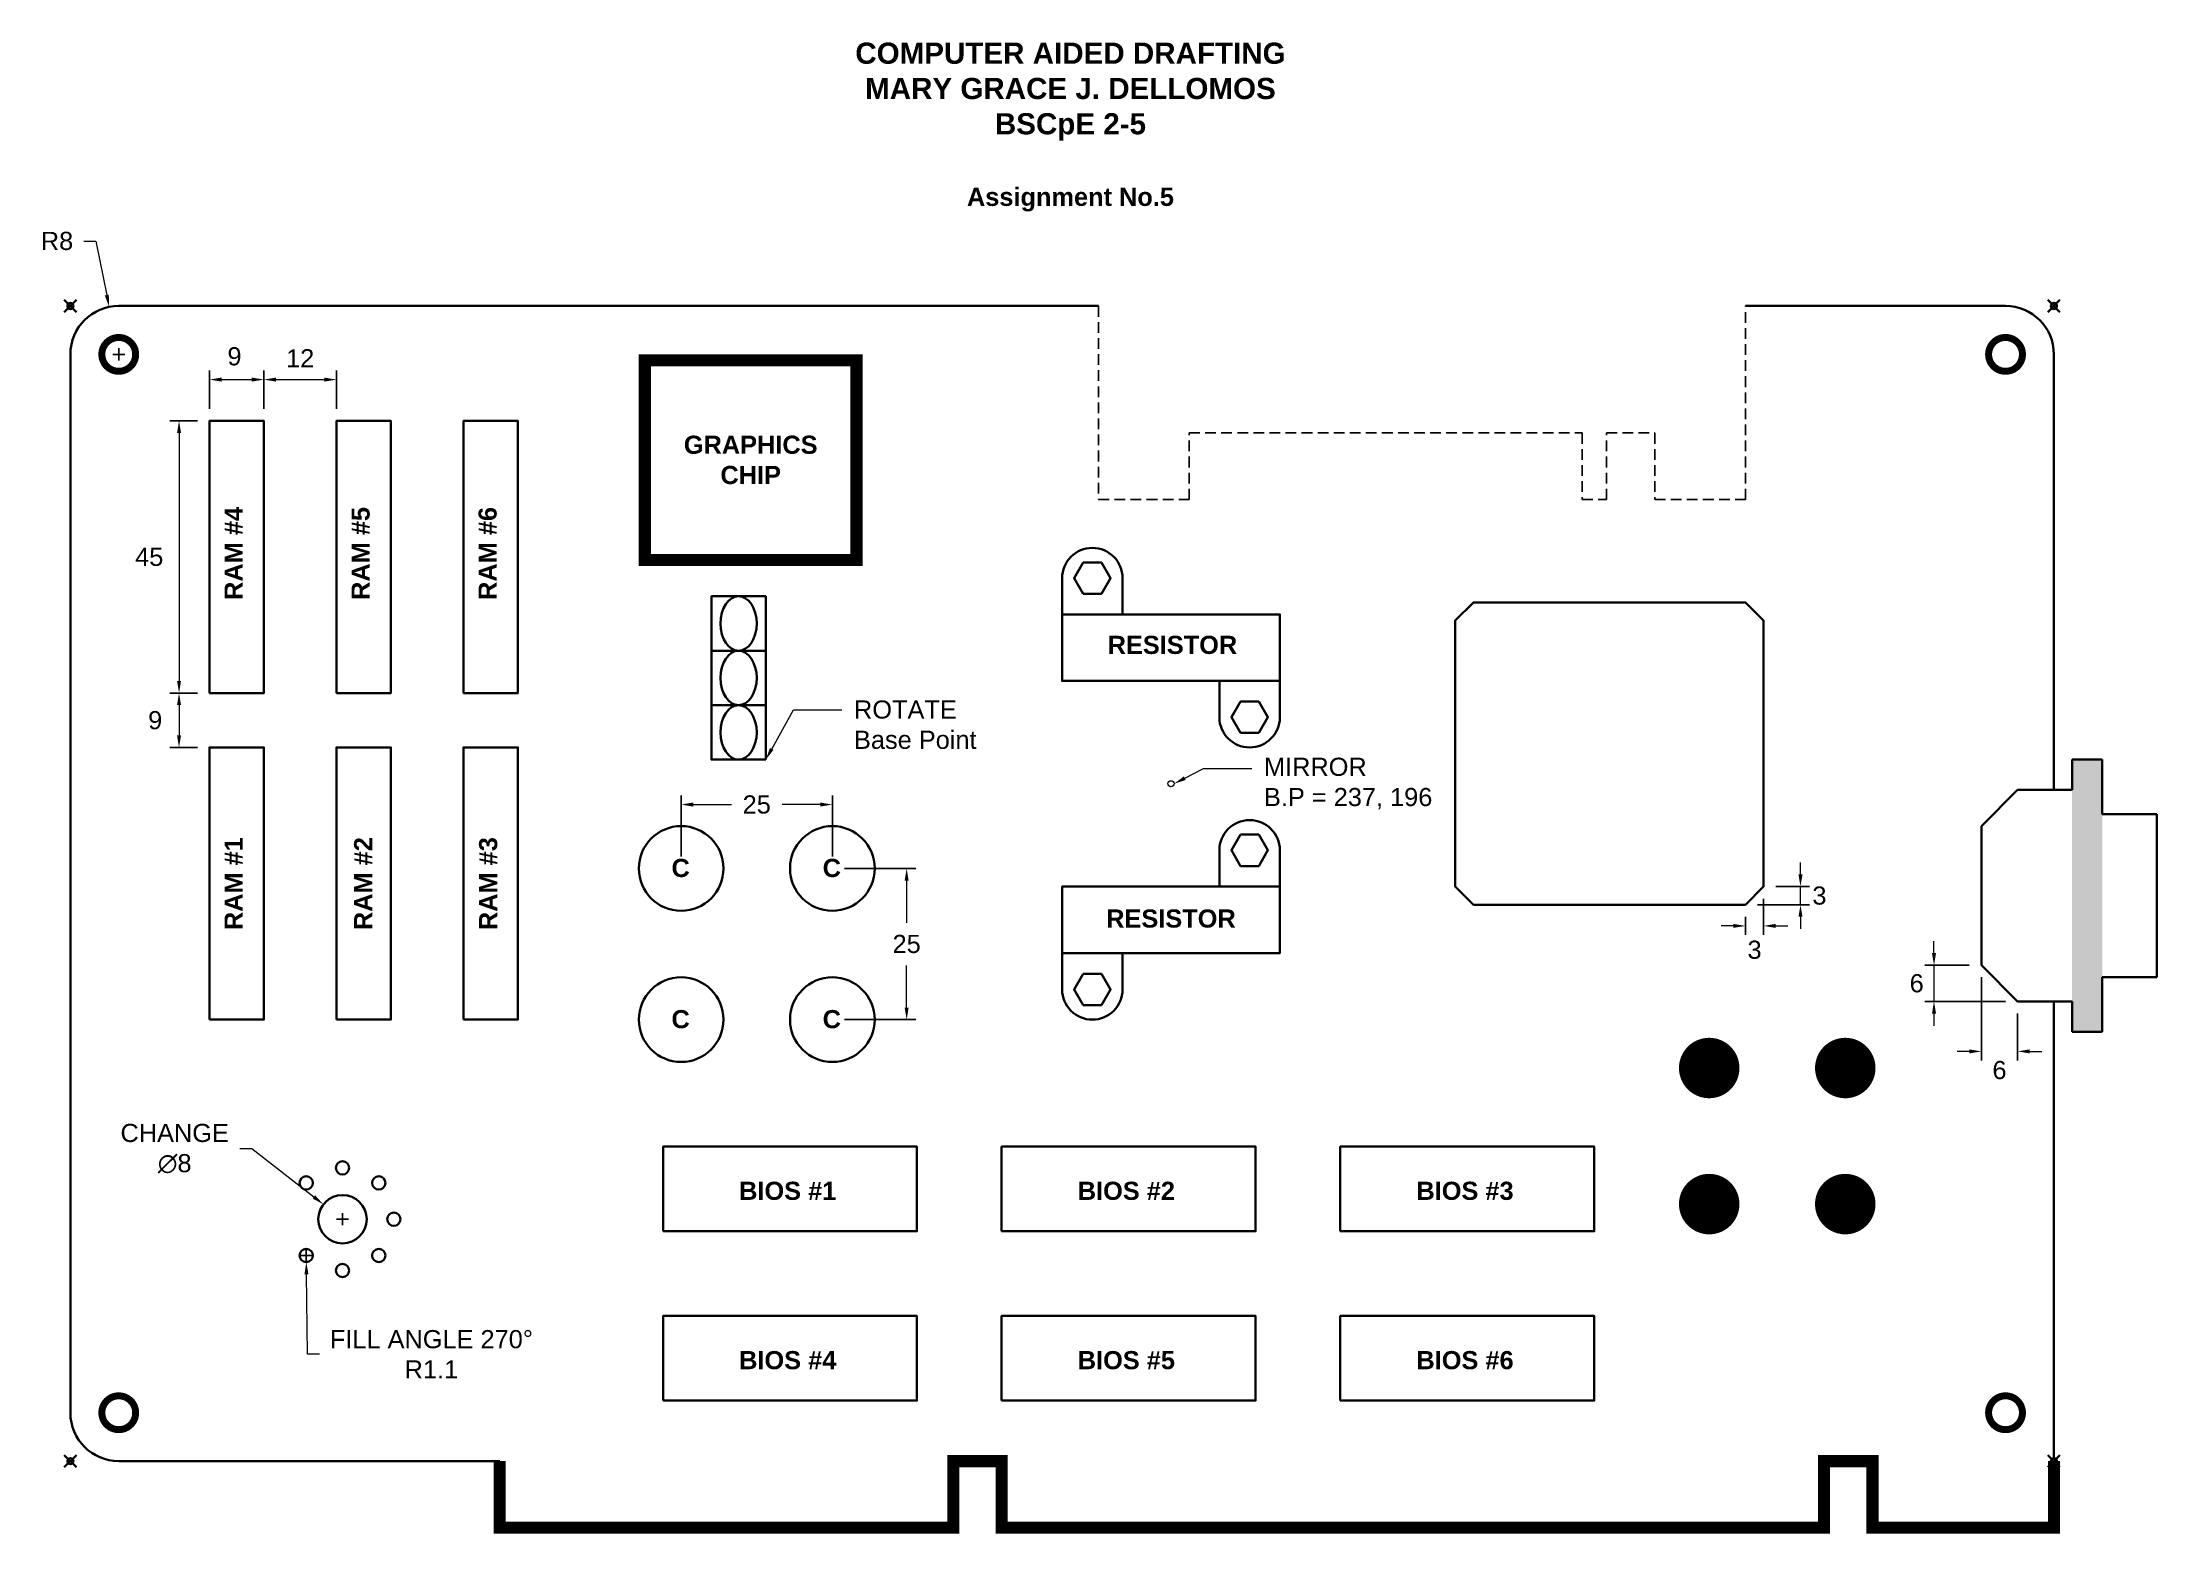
# Model space of a CAD drawing. Header units: inches. Extents: x 50 to 400, y 72 to 319.
import ezdxf
from ezdxf import colors
from ezdxf.entities.mleader import LeaderData, LeaderLine
from ezdxf.math import Vec2, Vec3

# ---------------------------------------------------------------- set-up
doc = ezdxf.new("R2010")
doc.units = ezdxf.units.IN
doc.header["$LTSCALE"] = 0.03937
doc.header["$MEASUREMENT"] = 0
doc.header["$PDMODE"] = 35
doc.linetypes.add('DASHED', pattern=[0.75, 0.5, -0.25])
doc.layers.add('dimension', color=7, linetype='Continuous', lineweight=13, true_color=0x31b700)
doc.layers.add('hdden', color=7, linetype='DASHED', lineweight=25)
doc.layers.add('object line', color=7, linetype='Continuous', lineweight=30)
doc.styles.get("Standard").update_dxf_attribs({"font": 'arial.ttf'})
doc.dimstyles.new('grace', dxfattribs={"dimtxt": 3, "dimasz": 2, "dimexe": 1.5, "dimexo": 2, "dimgap": 2, "dimtad": 0, "dimtih": 1, "dimtoh": 1, "dimdsep": 46, "dimtxsty": 'Standard', "dimcen": 1, "dimclrd": 256, "dimclrt": 256, "dimazin": 0, "dimtfac": 1, "dimtofl": 0, "dimtmove": 1, "dimatfit": 3, "dimfxl": 0.03937, "dimlwd": -1, "dimarcsym": 0})

# ---------------------------------------------------------------- blocks, each defined once
blk = doc.blocks.new('*D1')
at = {"layer": 'Defpoints', "color": 0, "transparency": 16777216}
for p in [(87, 262.83), (78, 256), (87, 256)]:
    blk.add_point(p, dxfattribs=at)
at = {"layer": 'dimension', "color": 0, "lineweight": -2, "transparency": 16777216}
for p, q in [((78, 258), (78, 264.33)), ((87, 258), (87, 264.33))]:
    blk.add_line(p, q, dxfattribs=at)
at = {"layer": 'dimension', "transparency": 16777216}
blk.add_line((80, 262.83), (85, 262.83), dxfattribs=at)
for points in [[(80, 263.16), (80, 262.5), (78, 262.83)], [(85, 263.16), (85, 262.5), (87, 262.83)]]:
    blk.add_solid(points, dxfattribs=at)
at = {"layer": 'dimension', "transparency": 16777216, "insert": (82.14, 266.66), "char_height": 3, "attachment_point": 5}
blk.add_mtext('9', dxfattribs=at)
blk = doc.blocks.new('*D31')
at = {"layer": 'Defpoints', "color": 0, "transparency": 16777216}
for p in [(96.84, 126.46), (103.16, 121.54)]:
    blk.add_point(p, dxfattribs=at)
at = {"layer": 'dimension', "transparency": 16777216}
for p, q in [((83, 135.67), (85, 135.67)), ((85, 135.67), (95.26, 127.68))]:
    blk.add_line(p, q, dxfattribs=at)
at = {"layer": 'dimension', "color": 0, "lineweight": -2, "transparency": 16777216}
for p, q in [((99, 124), (101, 124)), ((100, 123), (100, 125))]:
    blk.add_line(p, q, dxfattribs=at)
at = {"layer": 'dimension', "transparency": 16777216}
blk.add_solid([(95.47, 127.95), (95.06, 127.42), (96.84, 126.46)], dxfattribs=at)
at = {"layer": 'dimension', "transparency": 16777216, "insert": (72.25, 135.67), "char_height": 3, "attachment_point": 5}
blk.add_mtext('CHANGE\\P∅8', dxfattribs=at)
blk = doc.blocks.new('*D32')
at = {"layer": 'Defpoints', "color": 0, "transparency": 16777216}
for p in [(94, 118), (94.01, 116.9)]:
    blk.add_point(p, dxfattribs=at)
at = {"layer": 'dimension', "color": 0, "lineweight": -2, "transparency": 16777216}
for p, q in [((94, 117), (94, 119)), ((93, 118), (95, 118))]:
    blk.add_line(p, q, dxfattribs=at)
at = {"layer": 'dimension', "transparency": 16777216}
for p, q in [((94.22, 101.67), (94.04, 114.9)), ((96.22, 101.67), (94.22, 101.67))]:
    blk.add_line(p, q, dxfattribs=at)
blk.add_solid([(94.37, 114.9), (93.71, 114.9), (94.01, 116.9)], dxfattribs=at)
at = {"layer": 'dimension', "transparency": 16777216, "insert": (114.7, 101.67), "char_height": 3, "attachment_point": 5}
blk.add_mtext('FILL ANGLE 270%%D\\PR1.1', dxfattribs=at)
blk = doc.blocks.new('*D44')
at = {"layer": 'Defpoints', "color": 0, "transparency": 16777216}
for p in [(78, 256), (72.97, 211), (78, 211)]:
    blk.add_point(p, dxfattribs=at)
at = {"layer": 'dimension', "color": 0, "lineweight": -2, "transparency": 16777216}
for p, q in [((76, 256), (71.47, 256)), ((76, 211), (71.47, 211))]:
    blk.add_line(p, q, dxfattribs=at)
at = {"layer": 'dimension', "transparency": 16777216}
blk.add_line((72.97, 254), (72.97, 213), dxfattribs=at)
for points in [[(72.64, 254), (73.3, 254), (72.97, 256)], [(72.64, 213), (73.3, 213), (72.97, 211)]]:
    blk.add_solid(points, dxfattribs=at)
at = {"layer": 'dimension', "transparency": 16777216, "insert": (68.04, 233.5), "char_height": 3, "attachment_point": 5}
blk.add_mtext('45', dxfattribs=at)
blk = doc.blocks.new('*U45')
at = {"layer": 'object line'}
blk.add_lwpolyline([(-4.5, -22.5), (4.5, -22.5), (4.5, 22.5), (-4.5, 22.5)], close=True, dxfattribs=at)
blk = doc.blocks.new('*U46')
at = {"layer": 'dimension', "color": 0, "linetype": 'ByBlock', "lineweight": -2, "transparency": 16777216}
for p in [(0, 0), (21, 0), (42, 0), (0, -54), (21, -54), (42, -54)]:
    blk.add_blockref('*U45', p, dxfattribs=at)
blk = doc.blocks.new('*D47')
at = {"layer": 'Defpoints', "color": 0, "transparency": 16777216}
for p in [(78, 211), (72.97, 202), (78, 202)]:
    blk.add_point(p, dxfattribs=at)
at = {"layer": 'dimension', "color": 0, "lineweight": -2, "transparency": 16777216}
for p, q in [((76, 211), (71.47, 211)), ((76, 202), (71.47, 202))]:
    blk.add_line(p, q, dxfattribs=at)
at = {"layer": 'dimension', "transparency": 16777216}
blk.add_line((72.97, 209), (72.97, 204), dxfattribs=at)
for points in [[(72.64, 209), (73.3, 209), (72.97, 211)], [(72.64, 204), (73.3, 204), (72.97, 202)]]:
    blk.add_solid(points, dxfattribs=at)
at = {"layer": 'dimension', "transparency": 16777216, "insert": (69.03, 206.5), "char_height": 3, "attachment_point": 5}
blk.add_mtext('9', dxfattribs=at)
blk = doc.blocks.new('*D48')
at = {"layer": 'Defpoints', "color": 0, "transparency": 16777216}
for p in [(99, 262.83), (87, 256), (99, 256)]:
    blk.add_point(p, dxfattribs=at)
at = {"layer": 'dimension', "color": 0, "lineweight": -2, "transparency": 16777216}
for p, q in [((87, 258), (87, 264.33)), ((99, 258), (99, 264.33))]:
    blk.add_line(p, q, dxfattribs=at)
at = {"layer": 'dimension', "transparency": 16777216}
blk.add_line((89, 262.83), (97, 262.83), dxfattribs=at)
for points in [[(89, 263.16), (89, 262.5), (87, 262.83)], [(97, 263.16), (97, 262.5), (99, 262.83)]]:
    blk.add_solid(points, dxfattribs=at)
at = {"layer": 'dimension', "transparency": 16777216, "insert": (93, 266.36), "char_height": 3, "attachment_point": 5}
blk.add_mtext('12', dxfattribs=at)
blk = doc.blocks.new('*U49')
at = {"layer": 'object line'}
blk.add_circle((0, 0), 7, dxfattribs=at)
blk = doc.blocks.new('*U50')
at = {"layer": 'dimension', "color": 0, "linetype": 'ByBlock', "lineweight": -2, "transparency": 16777216}
for p in [(0, 0), (25, 0), (0, -25), (25, -25)]:
    blk.add_blockref('*U49', p, dxfattribs=at)
blk = doc.blocks.new('*D51')
at = {"layer": 'Defpoints', "color": 0, "transparency": 16777216}
for p in [(181, 192.56), (156, 182), (181, 182)]:
    blk.add_point(p, dxfattribs=at)
at = {"layer": 'dimension', "color": 0, "lineweight": -2, "transparency": 16777216}
for p, q in [((156, 184), (156, 194.06)), ((181, 184), (181, 194.06))]:
    blk.add_line(p, q, dxfattribs=at)
at = {"layer": 'dimension', "transparency": 16777216}
for p, q in [((158, 192.56), (164.31, 192.56)), ((179, 192.56), (172.69, 192.56))]:
    blk.add_line(p, q, dxfattribs=at)
for points in [[(158, 192.9), (158, 192.23), (156, 192.56)], [(179, 192.9), (179, 192.23), (181, 192.56)]]:
    blk.add_solid(points, dxfattribs=at)
at = {"layer": 'dimension', "transparency": 16777216, "insert": (168.5, 192.56), "char_height": 3, "attachment_point": 5}
blk.add_mtext('25', dxfattribs=at)
blk = doc.blocks.new('*D52')
at = {"layer": 'Defpoints', "color": 0, "transparency": 16777216}
for p in [(181, 182), (181, 157), (193.29, 157)]:
    blk.add_point(p, dxfattribs=at)
at = {"layer": 'dimension', "color": 0, "lineweight": -2, "transparency": 16777216}
for p, q in [((183, 182), (194.79, 182)), ((183, 157), (194.79, 157))]:
    blk.add_line(p, q, dxfattribs=at)
at = {"layer": 'dimension', "transparency": 16777216}
for p, q in [((193.29, 180), (193.29, 173.03)), ((193.29, 159), (193.29, 165.97))]:
    blk.add_line(p, q, dxfattribs=at)
for points in [[(192.96, 180), (193.62, 180), (193.29, 182)], [(192.96, 159), (193.62, 159), (193.29, 157)]]:
    blk.add_solid(points, dxfattribs=at)
at = {"layer": 'dimension', "transparency": 16777216, "insert": (193.29, 169.5), "char_height": 3, "attachment_point": 5}
blk.add_mtext('25', dxfattribs=at)
blk = doc.blocks.new('*D53')
at = {"layer": 'Defpoints', "color": 0, "transparency": 16777216}
for p in [(335, 179), (332, 176), (335, 172.5)]:
    blk.add_point(p, dxfattribs=at)
at = {"layer": 'dimension', "color": 0, "lineweight": -2, "transparency": 16777216}
for p, q in [((335, 177), (335, 171)), ((332, 174), (332, 171))]:
    blk.add_line(p, q, dxfattribs=at)
at = {"layer": 'dimension', "transparency": 16777216}
for p, q in [((330, 172.5), (328, 172.5)), ((337, 172.5), (339, 172.5))]:
    blk.add_line(p, q, dxfattribs=at)
for points in [[(330, 172.83), (330, 172.17), (332, 172.5)], [(337, 172.83), (337, 172.17), (335, 172.5)]]:
    blk.add_solid(points, dxfattribs=at)
at = {"layer": 'dimension', "transparency": 16777216, "insert": (333.5, 168.54), "char_height": 3, "attachment_point": 5}
blk.add_mtext('3', dxfattribs=at)
blk = doc.blocks.new('*D54')
at = {"layer": 'Defpoints', "color": 0, "transparency": 16777216}
for p in [(335, 179), (341.09, 179), (332, 176)]:
    blk.add_point(p, dxfattribs=at)
at = {"layer": 'dimension', "transparency": 16777216}
for p, q in [((341.09, 181), (341.09, 183)), ((341.09, 176), (341.09, 179)), ((341.09, 174), (341.09, 172))]:
    blk.add_line(p, q, dxfattribs=at)
at = {"layer": 'dimension', "color": 0, "lineweight": -2, "transparency": 16777216}
for p, q in [((337, 179), (342.59, 179)), ((334, 176), (342.59, 176))]:
    blk.add_line(p, q, dxfattribs=at)
at = {"layer": 'dimension', "transparency": 16777216}
for points in [[(340.76, 181), (341.43, 181), (341.09, 179)], [(340.76, 174), (341.43, 174), (341.09, 176)]]:
    blk.add_solid(points, dxfattribs=at)
at = {"layer": 'dimension', "transparency": 16777216, "insert": (344.23, 177.5), "char_height": 3, "attachment_point": 5}
blk.add_mtext('3', dxfattribs=at)
blk = doc.blocks.new('*D55')
at = {"layer": 'Defpoints', "color": 0, "transparency": 16777216}
for p in [(371, 166), (363.17, 160), (377, 160)]:
    blk.add_point(p, dxfattribs=at)
at = {"layer": 'dimension', "transparency": 16777216}
for p, q in [((363.17, 168), (363.17, 170)), ((363.17, 166), (363.17, 160)), ((363.17, 158), (363.17, 156))]:
    blk.add_line(p, q, dxfattribs=at)
at = {"layer": 'dimension', "color": 0, "lineweight": -2, "transparency": 16777216}
for p, q in [((369, 166), (361.67, 166)), ((375, 160), (361.67, 160))]:
    blk.add_line(p, q, dxfattribs=at)
at = {"layer": 'dimension', "transparency": 16777216}
for points in [[(362.84, 168), (363.51, 168), (363.17, 166)], [(362.84, 158), (363.51, 158), (363.17, 160)]]:
    blk.add_solid(points, dxfattribs=at)
at = {"layer": 'dimension', "transparency": 16777216, "insert": (360.31, 163), "char_height": 3, "attachment_point": 5}
blk.add_mtext('6', dxfattribs=at)
blk = doc.blocks.new('*D56')
at = {"layer": 'Defpoints', "color": 0, "transparency": 16777216}
for p in [(371, 166), (377, 160), (377, 151.75)]:
    blk.add_point(p, dxfattribs=at)
at = {"layer": 'dimension', "color": 0, "lineweight": -2, "transparency": 16777216}
for p, q in [((371, 164), (371, 150.25)), ((377, 158), (377, 150.25))]:
    blk.add_line(p, q, dxfattribs=at)
at = {"layer": 'dimension', "transparency": 16777216}
for p, q in [((369, 151.75), (367, 151.75)), ((379, 151.75), (381, 151.75))]:
    blk.add_line(p, q, dxfattribs=at)
for points in [[(369, 152.08), (369, 151.42), (371, 151.75)], [(379, 152.08), (379, 151.42), (377, 151.75)]]:
    blk.add_solid(points, dxfattribs=at)
at = {"layer": 'dimension', "transparency": 16777216, "insert": (374, 148.65), "char_height": 3, "attachment_point": 5}
blk.add_mtext('6', dxfattribs=at)
blk = doc.blocks.new('*D59')
at = {"layer": 'Defpoints', "color": 0, "transparency": 16777216}
for p in [(61.42, 274.84), (63, 267)]:
    blk.add_point(p, dxfattribs=at)
at = {"layer": 'dimension', "transparency": 16777216}
for p, q in [((57.21, 285.74), (59.21, 285.74)), ((59.21, 285.74), (61.02, 276.8))]:
    blk.add_line(p, q, dxfattribs=at)
at = {"layer": 'dimension', "color": 0, "lineweight": -2, "transparency": 16777216}
for p, q in [((62, 267), (64, 267)), ((63, 266), (63, 268))]:
    blk.add_line(p, q, dxfattribs=at)
at = {"layer": 'dimension', "transparency": 16777216}
blk.add_solid([(61.35, 276.87), (60.69, 276.74), (61.42, 274.84)], dxfattribs=at)
at = {"layer": 'dimension', "transparency": 16777216, "insert": (52.79, 285.74), "char_height": 3, "attachment_point": 5}
blk.add_mtext('R8', dxfattribs=at)

msp = doc.modelspace()

# ---------------------------------------------------------------- linework, layer by layer
at = {"layer": 'dimension'}
msp.add_circle((237, 196), 0.5, dxfattribs=at)
at = {"layer": 'hdden', "ltscale": 90}
for p, q in [((225, 275), (225, 243)), ((332, 243), (332, 275)), ((240, 243), (240, 254)), ((240, 254), (305, 254)), ((305, 254), (305, 243)), ((309, 243), (309, 254)), ((309, 254), (317, 254)), ((317, 254), (317, 243)), ((225, 243), (240, 243)), ((305, 243), (309, 243)), ((317, 243), (332, 243))]:
    msp.add_line(p, q, dxfattribs=at)
at = {"layer": 'object line'}
for p, q in [((63, 275), (225, 275)), ((332, 275), (375, 275)), ((55, 267), (55, 92)), ((383, 267), (383, 195)), ((219, 224), (219, 230)), ((229, 224), (229, 230)), ((170, 218), (161, 218)), ((245, 207), (245, 213)), ((255, 213), (255, 207)), ((161, 209), (170, 209)), ((391, 200), (386, 200)), ((386, 200), (386, 195)), ((391, 191), (391, 200)), ((377, 195), (371, 189)), ((386, 195), (377, 195)), ((371, 189), (371, 166)), ((400, 191), (391, 191)), ((400, 164), (400, 191)), ((245, 185), (245, 179)), ((255, 179), (255, 185)), ((219, 168), (219, 162)), ((229, 168), (229, 162)), ((377, 160), (371, 166)), ((391, 155), (391, 164)), ((391, 164), (400, 164)), ((391, 164), (400, 164)), ((377, 160), (386, 160)), ((383, 160), (383, 84)), ((386, 160), (386, 155)), ((386, 155), (391, 155)), ((63, 84), (126, 84))]:
    msp.add_line(p, q, dxfattribs=at)
for points, const_width in [([(60.203, 267, 1), (65.797, 267, 1)], 1.155), ([(372.202, 267, 1), (377.798, 267, 1)], 1.155), ([(323.5, 149, 1), (328.5, 149, 1)], 5), ([(346, 149, 1), (351, 149, 1)], 5), ([(323.5, 126.5, 1), (328.5, 126.5, 1)], 5), ([(346, 126.5, 1), (351, 126.5, 1)], 5), ([(60.203, 92, 1), (65.797, 92, 1)], 1.155), ([(372.202, 92, 1), (377.798, 92, 1)], 1.155)]:
    msp.add_lwpolyline(points, format="xyb", close=True, dxfattribs=dict(at, const_width=const_width))
at = {"layer": 'object line', "const_width": 2}
for points in [[(150, 233), (150, 266), (185, 266), (185, 233), (150, 233)], [(126, 84), (126, 73), (201, 73), (201, 84), (209, 84), (209, 73), (345, 73), (345, 84), (353, 84), (353, 73), (383, 73), (383, 84)]]:
    msp.add_lwpolyline(points, dxfattribs=at)
at = {"layer": 'object line'}
for points in [[(222.5, 227.402), (221, 230), (222.5, 232.598), (225.5, 232.598), (227, 230), (225.5, 227.402)], [(170, 200), (170, 227), (161, 227), (161, 200)], [(219, 224), (255, 224), (255, 213), (219, 213)], [(255, 224), (219, 224), (219, 213), (255, 213)], [(287, 176), (332, 176), (335, 179), (335, 223), (332, 226), (287, 226), (284, 223), (284, 179)], [(248.5, 204.402), (247, 207), (248.5, 209.598), (251.5, 209.598), (253, 207), (251.5, 204.402)], [(248.5, 187.598), (247, 185), (248.5, 182.402), (251.5, 182.402), (253, 185), (251.5, 187.598)], [(219, 168), (255, 168), (255, 179), (219, 179)], [(255, 168), (219, 168), (219, 179), (255, 179)], [(222.5, 164.598), (221, 162), (222.5, 159.402), (225.5, 159.402), (227, 162), (225.5, 164.598)], [(153, 122), (195, 122), (195, 136), (153, 136)], [(209, 122), (251, 122), (251, 136), (209, 136)], [(265, 122), (307, 122), (307, 136), (265, 136)], [(153, 94), (195, 94), (195, 108), (153, 108)], [(209, 94), (251, 94), (251, 108), (209, 108)], [(265, 94), (307, 94), (307, 108), (265, 108)]]:
    msp.add_lwpolyline(points, close=True, dxfattribs=at)
for centre, radius in [((100, 132.485), 1.1), ((94, 130), 1.1), ((106, 130), 1.1), ((100, 124), 4), ((108.485, 124), 1.1), ((94, 118), 1.1), ((106, 118), 1.1), ((100, 115.515), 1.1)]:
    msp.add_circle(centre, radius, dxfattribs=at)
for centre, radius, start, end in [((63, 267), 8, 90, 180), ((375, 267), 8, 0, 90), ((224, 230), 5, 0, 180), ((250, 207), 5, 180, 0), ((250, 185), 5, 0, 180), ((224, 162), 5, 180, 0), ((63, 92), 8, 180, 270)]:
    msp.add_arc(centre, radius, start, end, dxfattribs=at)
for centre in [(165.5, 222.5), (165.5, 213.5), (165.5, 204.5)]:
    msp.add_ellipse(centre, major_axis=(0, -4.5), ratio=0.6666667, dxfattribs=at)
for p in [(55, 275), (383, 275), (55, 84), (383, 84)]:
    msp.add_point(p, dxfattribs=at)
msp.add_solid([(386, 200), (391, 200), (386, 155), (391, 155)], dxfattribs=at)

# ---------------------------------------------------------------- block references
at = {"layer": 'dimension'}
for name, p in [('*U46', (82.5, 233.5)), ('*U50', (156, 182))]:
    msp.add_blockref(name, p, dxfattribs=at)

# ---------------------------------------------------------------- texts
at = {"insert": (50.532, 331.053), "char_height": 4, "attachment_point": 1}
msp.add_mtext_dynamic_manual_height_columns('\\pxsm1,t5;{\\fArial|b1|i0|c0|p34;\\P\\pqc;\\H0.875x;\\PCOMPUTER AIDED DRAFTING\\PMARY GRACE J. DELLOMOS\\PBSCpE 2-5\\H0.85714x;\\P\\psm1.3;\\PAssignment No.5}', width=339.68572, gutter_width=12.5, heights=[50.894], dxfattribs=at)
at = {"layer": 'object line', "insert": (82.5, 256), "char_height": 0.09843, "attachment_point": 1}
msp.add_mtext('{\\C1;RAM #1}', dxfattribs=at)
at = {"layer": 'object line', "char_height": 3, "attachment_point": 1}
for s, width, heights, insert in [('\\pxsm1,qc,t0;{\\fArial|b1|i0|c0|p34;\\C40;\\c3266552;GRAPHICS\\PCHIP}', 35, [15.406], (150, 253.56)), ('\\pxsm1,qc,t0;{\\fArial|b1|i0|c0|p34;\\C40;\\c3266552;RESISTOR}', 35, [4.585], (219.738, 220.468)), ('\\pxsm1,qc,t0;{\\fArial|b1|i0|c0|p34;\\C40;\\c3266552;C}', 7.00211, [4.051], (152.413, 183.582)), ('\\pxsm1,qc,t0;{\\fArial|b1|i0|c0|p34;\\C40;\\c3266552;C}', 7.00211, [4.051], (177.413, 183.582)), ('\\pxsm1,qc,t0;{\\fArial|b1|i0|c0|p34;\\C40;\\c3266552;RESISTOR}', 35, [4.585], (219.492, 175.222)), ('\\pxsm1,qc,t0;{\\fArial|b1|i0|c0|p34;\\C40;\\c3266552;C}', 7.00211, [4.051], (152.413, 158.582)), ('\\pxsm1,qc,t0;{\\fArial|b1|i0|c0|p34;\\C40;\\c3266552;C}', 7.00211, [4.051], (177.413, 158.582)), ('\\pxsm1,qc,t0;{\\fArial|b1|i0|c0|p34;\\C40;\\c3266552;BIOS #1}', 35, [4.585], (156.121, 130.199)), ('\\pxsm1,qc,t0;{\\fArial|b1|i0|c0|p34;\\C40;\\c3266552;BIOS #2}', 35, [4.585], (212.121, 130.199)), ('\\pxsm1,qc,t0;{\\fArial|b1|i0|c0|p34;\\C40;\\c3266552;BIOS #3}', 35, [4.585], (268.121, 130.199)), ('\\pxsm1,qc,t0;{\\fArial|b1|i0|c0|p34;\\C40;\\c3266552;BIOS #4}', 35, [4.585], (156.121, 102.199)), ('\\pxsm1,qc,t0;{\\fArial|b1|i0|c0|p34;\\C40;\\c3266552;BIOS #5}', 35, [4.585], (212.121, 102.199)), ('\\pxsm1,qc,t0;{\\fArial|b1|i0|c0|p34;\\C40;\\c3266552;BIOS #6}', 35, [4.585], (268.121, 102.199))]:
    msp.add_mtext_dynamic_manual_height_columns(s, width=width, gutter_width=0, heights=heights, dxfattribs=dict(at, insert=insert))
at = {"layer": 'object line', "char_height": 3, "attachment_point": 1, "rotation": 90}
for s, insert in [('\\pxsm1,qc,t0;{\\fArial|b1|i0|c0|p34;\\C40;\\c3266552;RAM #4}', (80.49, 211.592)), ('\\pxsm1,qc,t0;{\\fArial|b1|i0|c0|p34;\\C40;\\c3266552;RAM #5}', (101.49, 211.592)), ('\\pxsm1,qc,t0;{\\fArial|b1|i0|c0|p34;\\C40;\\c3266552;RAM #6}', (122.49, 211.592)), ('\\pxsm1,qc,t0;{\\fArial|b1|i0|c0|p34;\\C40;\\c3266552;RAM #1}', (80.49, 157)), ('\\pxsm1,qc,t0;{\\fArial|b1|i0|c0|p34;\\C40;\\c3266552;RAM #2}', (101.914, 157)), ('\\pxsm1,qc,t0;{\\fArial|b1|i0|c0|p34;\\C40;\\c3266552;RAM #3}', (122.584, 157))]:
    msp.add_mtext_dynamic_manual_height_columns(s, width=44.97977, gutter_width=0.492, heights=[4.051], dxfattribs=dict(at, insert=insert))

# ---------------------------------------------------------------- dimensions: what is measured, and where the dimension line sits
at = {"layer": 'dimension'}
dim = msp.add_radius_dim(center=(63, 267), mpoint=(61.416, 274.842), dimstyle='grace', dxfattribs=at)
dim.commit()
dim.dimension.update_dxf_attribs({"geometry": '*D59', "text_midpoint": (59.214, 285.739), "dimtype": 164})
for base, p1, p2, picture, middle in [((87, 262.83), (78, 256), (87, 256), '*D1', (82.144, 266.657)), ((99, 262.83), (87, 256), (99, 256), '*D48', (93, 266.355)), ((335, 172.5), (332, 176), (335, 179), '*D53', (333.5, 168.54)), ((377, 151.75), (371, 166), (377, 160), '*D56', (374, 148.655))]:
    dim = msp.add_linear_dim(base=base, p1=p1, p2=p2, dimstyle='grace', dxfattribs=at)
    dim.commit()
    dim.dimension.update_dxf_attribs({"geometry": picture, "text_midpoint": middle, "dimtype": 160})
for base, p1, p2, picture, middle in [((72.97, 211), (78, 256), (78, 211), '*D44', (68.039, 233.5)), ((72.97, 202), (78, 211), (78, 202), '*D47', (69.033, 206.5)), ((341.092, 179), (332, 176), (335, 179), '*D54', (344.233, 177.5)), ((363.174, 160), (371, 166), (377, 160), '*D55', (360.311, 163))]:
    dim = msp.add_linear_dim(base=base, p1=p1, p2=p2, angle=90, dimstyle='grace', dxfattribs=at)
    dim.commit()
    dim.dimension.update_dxf_attribs({"geometry": picture, "text_midpoint": middle, "dimtype": 160})
dim = msp.add_linear_dim(base=(181, 192.563), p1=(156, 182), p2=(181, 182), dimstyle='grace', dxfattribs=at)
dim.commit()
dim.dimension.update_dxf_attribs({"geometry": '*D51', "text_midpoint": (168.5, 192.563)})
dim = msp.add_linear_dim(base=(193.289, 157), p1=(181, 182), p2=(181, 157), angle=90, dimstyle='grace', dxfattribs=at)
dim.commit()
dim.dimension.update_dxf_attribs({"geometry": '*D52', "text_midpoint": (193.289, 169.5)})
dim = msp.add_diameter_dim_2p(p1=(103.157, 121.544), p2=(96.843, 126.456), text='CHANGE\\P<>', dimstyle='grace', dxfattribs=at)
dim.commit()
dim.dimension.update_dxf_attribs({"geometry": '*D31', "text_midpoint": (85.001, 135.665), "dimtype": 163})
dim = msp.add_radius_dim(center=(94, 118), mpoint=(94.015, 116.9), text='FILL ANGLE 270%%D\\P<>', dimstyle='grace', dxfattribs=at)
dim.commit()
dim.dimension.update_dxf_attribs({"geometry": '*D32', "text_midpoint": (94.218, 101.668), "dimtype": 164})

# ---------------------------------------------------------------- leaders
ml = msp.add_multileader_mtext('Standard', dxfattribs=at)
ml.set_content('ROTATE\\PBase Point', color=256)
ml.set_leader_properties(color=256, linetype='ByLayer', lineweight=-1)
ml.build(insert=Vec2(0, 0))
ml.multileader.update_dxf_attribs({"arrow_head_size": 2})
ctx = ml.context
ctx.base_point, ctx.char_height, ctx.arrow_head_size, ctx.plane_origin = Vec3(182.583, 208.253), 3, 2, Vec3(170, 200)
notes = []
notes.append((ctx, [(1, (1, 1, 0), (174.583, 208.253), (1, 0), 8, [(0, [(170, 200)], 0, [])])]))
ctx.mtext.insert, ctx.mtext.flow_direction = Vec3(184.583, 209.778), 5
ml = msp.add_multileader_mtext('Standard', dxfattribs=at)
ml.set_content('MIRROR\\PB.P = 237, 196', color=256)
ml.set_leader_properties(color=256, linetype='ByLayer', lineweight=-1)
ml.build(insert=Vec2(0, 0))
ml.multileader.update_dxf_attribs({"arrow_head_size": 2})
ctx = ml.context
ctx.base_point, ctx.char_height, ctx.arrow_head_size, ctx.plane_origin = Vec3(250.376, 198.512), 3, 2, Vec3(237, 196)
notes.append((ctx, [(0, (1, 1, 0), (242.376, 198.512), (1, 0), 8, [(0, [(237.5, 196)], 0, [])])]))
ctx.mtext.insert, ctx.mtext.flow_direction = Vec3(252.376, 200.309), 5
for ctx, leaders in notes:
    for number, flags, end, landing, length, lines in leaders:
        leader = LeaderData()
        leader.index, (leader.has_last_leader_line, leader.has_dogleg_vector, leader.attachment_direction) = number, flags
        leader.last_leader_point, leader.dogleg_vector, leader.dogleg_length = Vec3(end), Vec3(landing), length
        for number, points, colour, breaks in lines:
            line = LeaderLine()
            line.index, line.vertices, line.color, line.breaks = number, Vec3.list(points), colors.encode_raw_color(colour), breaks
            leader.lines.append(line)
        ctx.leaders.append(leader)

doc.saveas('drawing.dxf')
